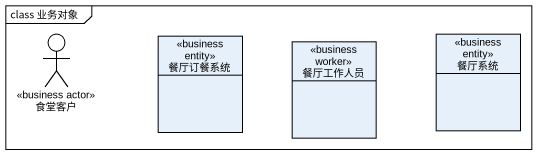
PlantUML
@startuml
mainframe class 业务对象
allowmixing
hide circle
hide empty members
actor 食堂客户 <<business actor>>
class 餐厅订餐系统 <<business entity>>
class 餐厅工作人员 <<business worker>>
class 餐厅系统 <<business entity>>
@enduml
